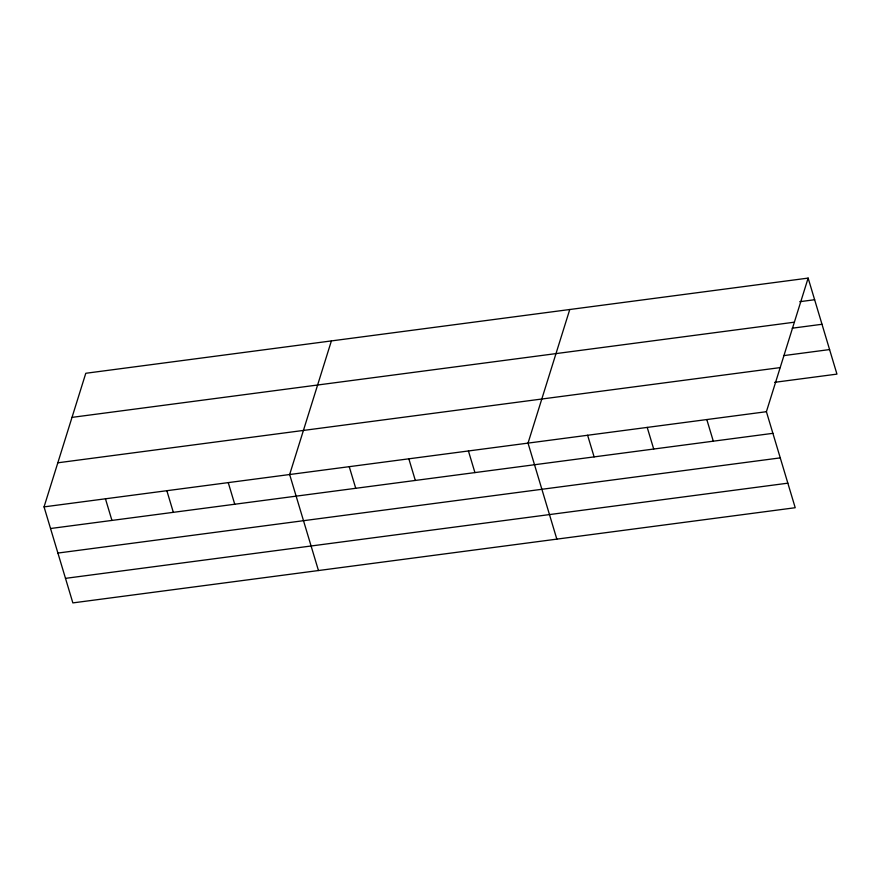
<?xml version="1.0" encoding="UTF-8"?>
<svg xmlns="http://www.w3.org/2000/svg" width="881" height="881" viewBox="0 0 881 881"><rect width="100%" height="100%" fill="white"/><g stroke="black" fill="none" stroke-linecap="round" stroke-linejoin="round"><path stroke-width="1.32" d="M808.141 278.099L766.404 411.702L795.213 507.72L72.859 602.901L44.05 506.883L85.787 373.28L808.141 278.099L836.95 374.117L774.652 382.321M331.388 340.925L289.651 474.518L318.459 570.536M569.765 309.506L528.027 443.11L556.836 539.128M799.739 301.698L814.639 299.727M72.022 417.374L794.365 322.193M792.206 328.206L821.995 324.274M783.539 355.638L829.583 349.57M57.827 462.8L780.181 367.608M44.05 506.883L766.404 411.702M50.536 528.512L772.89 433.331M57.904 553.059L780.258 457.878M65.491 578.354L787.845 483.173M706.804 419.554L713.302 441.183M647.216 427.406L653.702 449.035M587.616 435.258L594.113 456.887M468.428 450.962L474.925 472.59M408.839 458.814L415.325 480.453M349.239 466.666L355.737 488.305M228.245 482.612L234.742 504.24M166.85 490.706L173.337 512.335M105.445 498.789L111.942 520.429"/></g></svg>
